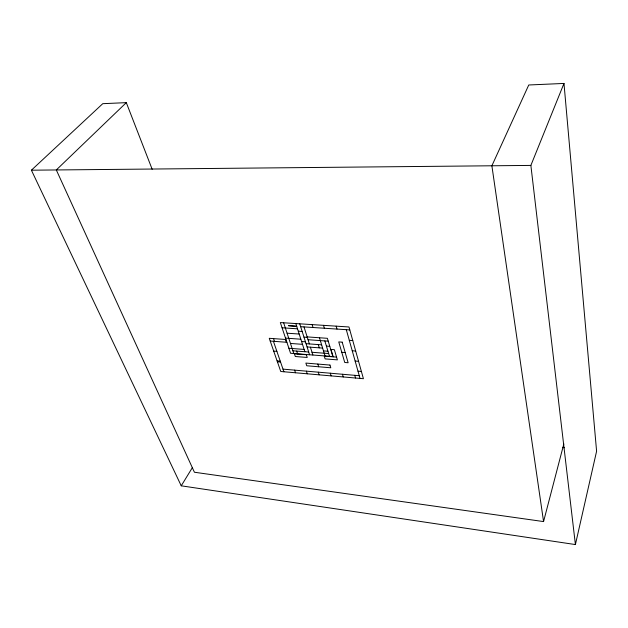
<?xml version="1.0" encoding="UTF-8"?>
<svg xmlns="http://www.w3.org/2000/svg" width="628" height="628" viewBox="0 0 628 628"><rect width="100%" height="100%" fill="white"/><g stroke="black" fill="none" stroke-linecap="round" stroke-linejoin="round"><path stroke-width="0.94" d="M126.307 102.647L102.772 103.675L31.4 170.196L181.241 485.813L575.405 544.562L596.6 451.218L563.983 83.438L528.76 84.984L491.881 165.784L543.565 521.578L194.421 472.24L56.308 169.96L126.307 102.647L152.164 169.27M543.565 521.578L563.834 443.894M575.405 544.562L530.872 165.407L563.983 83.438M181.241 485.813L192.443 467.507M31.4 170.196L530.872 165.407M296.667 326.199L288.354 325.657L296.746 326.434M300.647 326.693L349.796 329.912M282.066 327.792L297.515 328.821M298.276 331.199L302.162 331.458M287.075 333.201L299.187 334.033M307.155 336.898L327.384 338.311L332.848 356.586L290.56 353.274L280.331 322.564L348.98 326.976L363.416 378.715L280.755 371.486L269.263 338.304L285.968 339.505M303.968 337.134L307.304 337.369M349.294 340.321L352.771 340.564M285.505 338.107L300.843 339.206M308.042 339.717L328.232 341.161M301.597 341.546L305.459 341.82M270.213 341.059L286.894 342.284M306.056 343.689L321.63 344.827M290.458 343.445L302.492 344.332M326.403 346.099L329.786 346.35M307.084 346.939L322.627 348.1M352.237 350.777L355.691 351.036M288.888 348.257L304.125 349.419M323.483 350.895L327.957 351.233M341.773 352.284L345.188 352.544M292.891 350.793L308.701 352.01M311.998 352.269L328.656 353.556M273.682 351.068L276.87 351.319M336.569 357.104L324.268 356.139L325.116 358.894L337.385 359.875L334.363 349.67L330.98 349.411L333.201 356.837M355.142 361.061L358.564 361.336M277.097 360.919L280.261 361.179M277.403 361.806L280.567 362.066M357.991 371.172L361.39 371.462M282.993 369.131L359.271 375.709M562.476 447.497L564.423 447.709M273.549 338.61L274.499 341.373M273.423 341.294L283.903 371.76M285.426 339.465L286.352 342.244M294.626 370.135L295.505 372.773M283.628 322.776L293.794 353.525M296.683 351.083L297.578 353.823M306.386 371.148L307.249 373.801M295.827 323.561L304.863 351.719M299.737 323.812L309.573 354.765M304.007 326.913L309.369 343.932M310.397 347.19L312.87 355.024M318.278 372.176L319.118 374.838M317.846 364.067L318.694 366.768M312.116 324.605L313.011 327.502M318.27 344.584L319.283 347.849M319.471 337.762L325.037 355.974M330.297 373.213L331.121 375.889M324.841 340.918L329.496 356.327M323.499 325.335L324.37 328.248M342.464 374.264L343.257 376.949M336.161 326.152L337.008 329.072M354.757 375.324L355.534 378.025M346.295 329.684L360.032 378.417M342.197 342.158L338.759 341.915L344.741 362.482L348.132 362.756L342.197 342.158M306.362 354.734L294.406 353.792L295.309 356.516L307.241 357.465L306.362 354.734M329.967 365.064L305.867 363.078L306.739 365.771L330.791 367.78L329.967 365.064"/></g></svg>
